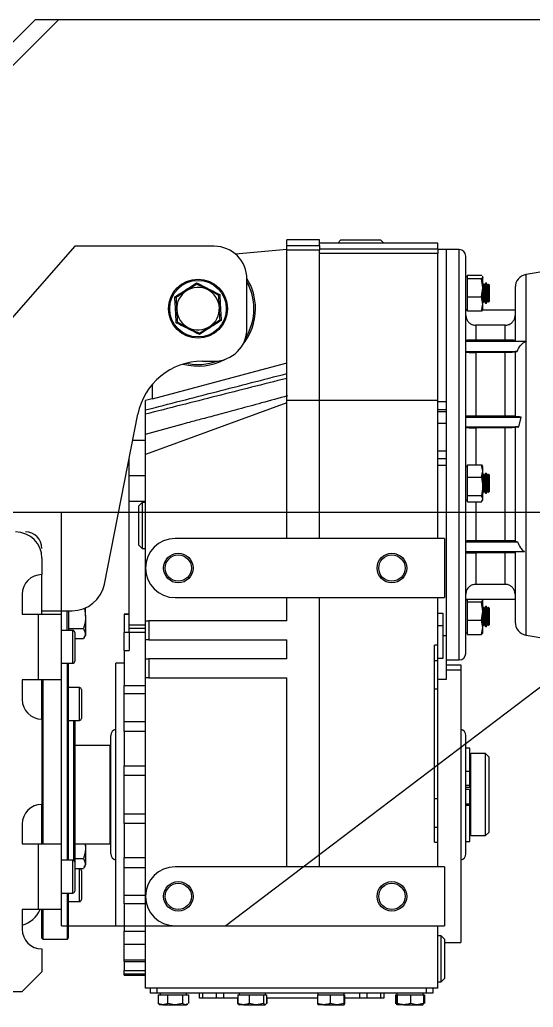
# Model space of a CAD drawing. Header units: centimetres. Extents: x 470464 to 524273, y 49611 to 59074.
# Drawn here: x 508237.74 to 508253.36, y 50582.83 to 50612.91 of the extents above; entities that cross this region are included whole.
import ezdxf

# ---------------------------------------------------------------- set-up
doc = ezdxf.new("R2010")
doc.units = ezdxf.units.CM
doc.header["$MEASUREMENT"] = 0
doc.layers.add('S-COLS-CONC', color=4, linetype='Continuous', lineweight=40)
doc.layers.add('vinç', color=7, linetype='Continuous')

# ---------------------------------------------------------------- blocks, each defined once
blk = doc.blocks.new('fxhdsrhretgreafg')
at = {"layer": 'vinç', "color": 2}
for p, q in [((428255.018, 69024.363), (428255.018, 69036.963)), ((428255.018, 69036.963), (428270.018, 69036.963)), ((428270.018, 69036.963), (428270.018, 69031.963)), ((428270.018, 69031.963), (428260.018, 69024.363)), ((428255.018, 69024.363), (428260.018, 69024.363))]:
    blk.add_line(p, q, dxfattribs=at)
blk = doc.blocks.new('djdtyryhryryhftr')
at = {"layer": 'vinç', "color": 2}
for p, q in [((428246.918, 69110.67), (428254.211, 69117.963)), ((428247.418, 69110.463), (428254.918, 69117.963)), ((428254.918, 69117.963), (428254.211, 69117.963)), ((428322.418, 69117.963), (428254.918, 69117.963)), ((428247.418, 69102.963), (428329.918, 69102.963))]:
    blk.add_line(p, q, dxfattribs=at)
blk = doc.blocks.new('tyrhjutry5wjtuydhtsr')
at = {"color": 2, "linetype": 'Continuous', "lineweight": 25}
for p, q in [((71801.818, 30599.476), (71801.818, 30599.652)), ((71802.818, 30599.652), (71801.818, 30599.652)), ((71802.818, 30599.476), (71802.818, 30599.652)), ((71806.418, 30599.552), (71802.818, 30599.552)), ((71803.468, 30599.652), (71803.368, 30599.552)), ((71803.468, 30599.652), (71804.668, 30599.652)), ((71804.768, 30599.552), (71804.668, 30599.652)), ((71806.418, 30599.378), (71806.418, 30599.552)), ((71795.368, 30599.452), (71790.368, 30593.752)), ((71799.608, 30599.452), (71795.368, 30599.452)), ((71801.818, 30599.352), (71800.254, 30599.215)), ((71801.818, 30599.476), (71802.818, 30599.476)), ((71801.818, 30599.334), (71801.818, 30599.476)), ((71802.818, 30599.334), (71801.818, 30599.334)), ((71801.818, 30594.752), (71801.818, 30599.334)), ((71802.818, 30599.476), (71802.818, 30599.334)), ((71802.818, 30599.378), (71806.418, 30599.378)), ((71802.818, 30594.752), (71802.818, 30599.334)), ((71806.418, 30599.231), (71802.818, 30599.231)), ((71806.418, 30599.378), (71806.418, 30599.231)), ((71806.668, 30599.352), (71806.418, 30599.352)), ((71806.418, 30594.752), (71806.418, 30599.231)), ((71806.668, 30599.352), (71806.668, 30593.102)), ((71806.668, 30599.352), (71806.668, 30594.723)), ((71807.068, 30599.352), (71806.668, 30599.352)), ((71807.068, 30593.102), (71807.068, 30599.352)), ((71809.827, 30598.72), (71809.099, 30598.591)), ((71800.608, 30596.952), (71800.608, 30598.452)), ((71807.318, 30598.526), (71807.268, 30598.526)), ((71807.318, 30598.516), (71807.318, 30598.574)), ((71807.318, 30598.574), (71807.744, 30598.574)), ((71807.318, 30598.458), (71807.318, 30598.516)), ((71807.744, 30598.458), (71807.318, 30598.458)), ((71807.318, 30598.184), (71807.318, 30598.458)), ((71807.744, 30598.574), (71807.751, 30598.564)), ((71807.788, 30598.516), (71807.744, 30598.458)), ((71807.788, 30598.184), (71807.744, 30598.458)), ((71807.773, 30598.536), (71807.788, 30598.516)), ((71807.788, 30598.526), (71807.78, 30598.541)), ((71807.788, 30598.516), (71807.788, 30598.526)), ((71807.788, 30598.184), (71807.788, 30598.516)), ((71807.827, 30598.271), (71807.788, 30598.326)), ((71807.867, 30598.327), (71807.827, 30598.271)), ((71807.867, 30598.026), (71807.867, 30598.327)), ((71807.892, 30598.327), (71807.867, 30598.327)), ((71807.892, 30598.026), (71807.892, 30598.327)), ((71807.932, 30598.271), (71807.892, 30598.327)), ((71809.099, 30596.552), (71809.099, 30598.591)), ((71799.077, 30598.301), (71798.763, 30598.096)), ((71799.746, 30597.963), (71799.412, 30598.132)), ((71807.318, 30597.91), (71807.318, 30598.184)), ((71807.744, 30597.91), (71807.788, 30598.184)), ((71807.788, 30597.694), (71807.788, 30598.184)), ((71807.827, 30597.781), (71807.827, 30598.271)), ((71807.867, 30597.725), (71807.867, 30598.026)), ((71807.892, 30597.725), (71807.892, 30598.026)), ((71807.955, 30598.304), (71807.932, 30598.271)), ((71807.932, 30597.781), (71807.932, 30598.271)), ((71807.955, 30598.026), (71807.955, 30598.304)), ((71807.988, 30598.271), (71807.955, 30598.304)), ((71807.955, 30597.748), (71807.955, 30598.026)), ((71807.988, 30598.026), (71807.988, 30598.271)), ((71807.988, 30597.781), (71807.988, 30598.026)), ((71807.318, 30597.91), (71807.744, 30597.91)), ((71807.318, 30597.694), (71807.318, 30597.91)), ((71807.788, 30597.694), (71807.744, 30597.91)), ((71807.788, 30597.726), (71807.827, 30597.781)), ((71807.827, 30597.781), (71807.867, 30597.725)), ((71807.867, 30597.725), (71807.892, 30597.725)), ((71807.892, 30597.725), (71807.932, 30597.781)), ((71807.932, 30597.781), (71807.955, 30597.748)), ((71807.955, 30597.748), (71807.988, 30597.781)), ((71807.268, 30597.526), (71807.318, 30597.526)), ((71807.318, 30597.502), (71807.268, 30597.502)), ((71807.318, 30597.478), (71807.318, 30597.694)), ((71807.744, 30597.478), (71807.318, 30597.478)), ((71807.744, 30597.478), (71807.788, 30597.694)), ((71807.773, 30597.516), (71807.744, 30597.478)), ((71808.768, 30597.502), (71807.762, 30597.502)), ((71807.78, 30597.512), (71807.788, 30597.526)), ((71807.788, 30597.526), (71807.788, 30597.694)), ((71798.49, 30597.141), (71798.825, 30596.972)), ((71799.16, 30596.803), (71799.474, 30597.008)), ((71807.568, 30597.049), (71807.568, 30596.594)), ((71808.468, 30597.049), (71807.568, 30597.049)), ((71808.468, 30596.594), (71808.468, 30597.049)), ((71809.119, 30596.552), (71807.268, 30596.552)), ((71808.468, 30596.594), (71807.568, 30596.594)), ((71809.119, 30596.552), (71809.099, 30596.546)), ((71809.099, 30596.552), (71809.119, 30596.552)), ((71809.099, 30587.613), (71809.099, 30596.546)), ((71807.268, 30596.252), (71808.831, 30596.252)), ((71808.468, 30596.22), (71807.568, 30596.22)), ((71807.568, 30596.22), (71807.568, 30594.279)), ((71808.468, 30594.279), (71808.468, 30596.22)), ((71799.252, 30595.952), (71799.608, 30595.952)), ((71797.718, 30595.235), (71797.718, 30594.798)), ((71797.718, 30594.806), (71797.518, 30594.752)), ((71797.518, 30594.467), (71797.518, 30594.752)), ((71802.818, 30594.752), (71801.818, 30594.752)), ((71801.818, 30590.552), (71801.818, 30594.752)), ((71802.818, 30590.552), (71802.818, 30594.752)), ((71806.418, 30594.752), (71802.818, 30594.752)), ((71806.418, 30590.552), (71806.418, 30594.752)), ((71806.418, 30594.723), (71806.668, 30594.723)), ((71801.818, 30594.68), (71797.518, 30593.112)), ((71797.518, 30594.337), (71797.518, 30594.467)), ((71806.668, 30594.472), (71806.418, 30594.472)), ((71806.418, 30594.421), (71806.668, 30594.421)), ((71796.267, 30589.158), (71797.29, 30594.339)), ((71797.518, 30593.732), (71797.518, 30594.337)), ((71807.268, 30594.252), (71808.949, 30594.252)), ((71808.468, 30594.279), (71807.568, 30594.279)), ((71808.882, 30593.952), (71808.949, 30594.252)), ((71797.518, 30593.732), (71798.59, 30594.021)), ((71798.59, 30594.019), (71798.551, 30594.009)), ((71806.418, 30594.067), (71806.668, 30594.067)), ((71807.268, 30593.952), (71808.882, 30593.952)), ((71808.468, 30593.927), (71807.568, 30593.927)), ((71807.568, 30593.927), (71807.568, 30592.799)), ((71808.468, 30590.481), (71808.468, 30593.927)), ((71797.518, 30593.537), (71797.132, 30593.537)), ((71806.418, 30593.221), (71806.668, 30593.221)), ((71797.018, 30592.469), (71797.018, 30592.963)), ((71797.518, 30589.652), (71797.518, 30593.112)), ((71806.668, 30592.982), (71806.418, 30592.982)), ((71806.668, 30593.102), (71806.668, 30587.589)), ((71807.068, 30586.852), (71807.068, 30593.102)), ((71806.668, 30592.771), (71806.418, 30592.771)), ((71806.668, 30592.771), (71806.668, 30587.589)), ((71807.318, 30592.734), (71807.268, 30592.734)), ((71807.318, 30592.799), (71807.744, 30592.799)), ((71807.318, 30592.608), (71807.318, 30592.799)), ((71807.318, 30592.416), (71807.318, 30592.608)), ((71807.788, 30592.608), (71807.744, 30592.799)), ((71807.744, 30592.799), (71807.762, 30592.761)), ((71807.744, 30592.416), (71807.788, 30592.608)), ((71807.788, 30592.734), (71807.77, 30592.765)), ((71807.788, 30592.608), (71807.788, 30592.734)), ((71807.788, 30592.134), (71807.788, 30592.608)), ((71797.018, 30592.469), (71797.518, 30592.469)), ((71797.018, 30591.679), (71797.018, 30592.469)), ((71807.318, 30592.134), (71807.318, 30592.416)), ((71807.318, 30592.416), (71807.744, 30592.416)), ((71807.744, 30592.416), (71807.788, 30592.134)), ((71807.827, 30592.478), (71807.788, 30592.534)), ((71807.867, 30592.535), (71807.827, 30592.478)), ((71807.827, 30591.989), (71807.827, 30592.478)), ((71807.867, 30591.933), (71807.867, 30592.535)), ((71807.892, 30592.535), (71807.867, 30592.535)), ((71807.892, 30592.234), (71807.892, 30592.535)), ((71807.932, 30592.478), (71807.892, 30592.535)), ((71807.955, 30592.512), (71807.932, 30592.478)), ((71807.932, 30591.989), (71807.932, 30592.478)), ((71807.955, 30591.956), (71807.955, 30592.512)), ((71807.988, 30592.478), (71807.955, 30592.512)), ((71807.988, 30592.234), (71807.988, 30592.478)), ((71807.318, 30591.851), (71807.318, 30592.134)), ((71807.788, 30592.134), (71807.744, 30591.851)), ((71807.788, 30591.759), (71807.788, 30592.134)), ((71807.892, 30591.933), (71807.892, 30592.234)), ((71807.988, 30591.989), (71807.988, 30592.234)), ((71807.268, 30591.734), (71807.318, 30591.734)), ((71807.744, 30591.851), (71807.318, 30591.851)), ((71807.318, 30591.759), (71807.318, 30591.851)), ((71807.318, 30591.668), (71807.318, 30591.759)), ((71807.788, 30591.759), (71807.744, 30591.851)), ((71807.744, 30591.668), (71807.788, 30591.759)), ((71807.77, 30591.702), (71807.788, 30591.734)), ((71807.788, 30591.933), (71807.827, 30591.989)), ((71807.788, 30591.734), (71807.788, 30591.759)), ((71807.827, 30591.989), (71807.867, 30591.933)), ((71807.867, 30591.933), (71807.892, 30591.933)), ((71807.892, 30591.933), (71807.932, 30591.989)), ((71807.932, 30591.989), (71807.955, 30591.956)), ((71807.955, 30591.956), (71807.988, 30591.989)), ((71797.018, 30587.922), (71797.018, 30591.679)), ((71797.518, 30591.679), (71797.018, 30591.679)), ((71797.418, 30591.652), (71797.318, 30591.552)), ((71797.318, 30590.455), (71797.318, 30591.552)), ((71797.418, 30591.652), (71797.418, 30590.372)), ((71797.518, 30591.652), (71797.418, 30591.652)), ((71807.318, 30591.668), (71807.744, 30591.668)), ((71807.568, 30591.668), (71807.568, 30590.481)), ((71806.618, 30590.552), (71798.418, 30590.552)), ((71806.618, 30590.552), (71806.618, 30588.752)), ((71797.318, 30590.352), (71797.318, 30590.455)), ((71797.318, 30590.352), (71797.418, 30590.252)), ((71797.418, 30590.372), (71797.418, 30590.252)), ((71797.418, 30590.252), (71797.518, 30590.252)), ((71807.268, 30590.452), (71808.84, 30590.452)), ((71808.468, 30590.481), (71807.568, 30590.481)), ((71794.368, 30589.952), (71794.368, 30589.452)), ((71807.268, 30590.152), (71809.056, 30590.152)), ((71808.468, 30590.117), (71807.568, 30590.117)), ((71807.568, 30590.117), (71807.568, 30589.155)), ((71808.468, 30589.155), (71808.468, 30590.117)), ((71797.518, 30588.042), (71797.518, 30589.652)), ((71794.368, 30588.252), (71794.368, 30589.452)), ((71808.468, 30589.155), (71807.568, 30589.155)), ((71793.768, 30588.852), (71793.768, 30588.252)), ((71798.418, 30588.752), (71806.618, 30588.752)), ((71801.818, 30588.042), (71801.818, 30588.752)), ((71802.818, 30580.552), (71802.818, 30588.752)), ((71806.418, 30587.303), (71806.418, 30588.752)), ((71807.268, 30588.702), (71808.768, 30588.702)), ((71807.318, 30588.668), (71807.318, 30588.702)), ((71807.788, 30588.668), (71807.773, 30588.688)), ((71807.788, 30588.678), (71807.78, 30588.693)), ((71795.665, 30588.429), (71795.696, 30588.184)), ((71795.696, 30588.184), (71795.696, 30588.44)), ((71807.318, 30588.678), (71807.268, 30588.678)), ((71807.318, 30588.61), (71807.318, 30588.668)), ((71807.744, 30588.61), (71807.318, 30588.61)), ((71807.318, 30588.336), (71807.318, 30588.61)), ((71807.744, 30588.61), (71807.788, 30588.668)), ((71807.788, 30588.336), (71807.744, 30588.61)), ((71807.788, 30588.668), (71807.788, 30588.678)), ((71807.788, 30588.336), (71807.788, 30588.668)), ((71807.827, 30588.423), (71807.788, 30588.478)), ((71807.867, 30588.479), (71807.827, 30588.423)), ((71807.827, 30588.178), (71807.827, 30588.423)), ((71807.867, 30587.877), (71807.867, 30588.479)), ((71807.892, 30588.479), (71807.867, 30588.479)), ((71807.892, 30588.178), (71807.892, 30588.479)), ((71807.932, 30588.423), (71807.892, 30588.479)), ((71807.955, 30588.456), (71807.932, 30588.423)), ((71807.932, 30588.178), (71807.932, 30588.423)), ((71807.955, 30587.9), (71807.955, 30588.456)), ((71807.988, 30588.423), (71807.955, 30588.456)), ((71807.988, 30588.178), (71807.988, 30588.423)), ((71793.768, 30588.252), (71794.268, 30588.252)), ((71794.268, 30586.252), (71794.268, 30588.252)), ((71794.268, 30588.252), (71794.968, 30588.252)), ((71794.368, 30588.352), (71795.286, 30588.352)), ((71794.968, 30588.252), (71794.968, 30588.352)), ((71794.968, 30586.252), (71794.968, 30588.252)), ((71795.128, 30588.352), (71795.128, 30587.804)), ((71795.188, 30588.184), (71795.188, 30588.352)), ((71795.188, 30587.81), (71795.188, 30588.184)), ((71795.696, 30588.184), (71795.696, 30587.658)), ((71796.868, 30588.252), (71797.018, 30588.252)), ((71796.868, 30588.252), (71796.868, 30587.691)), ((71797.018, 30588.252), (71796.868, 30588.252)), ((71806.418, 30588.28), (71806.568, 30588.28)), ((71806.568, 30588.28), (71806.568, 30587.894)), ((71807.318, 30588.062), (71807.318, 30588.336)), ((71807.744, 30588.062), (71807.788, 30588.336)), ((71807.788, 30587.846), (71807.788, 30588.336)), ((71807.827, 30587.933), (71807.827, 30588.178)), ((71807.892, 30587.877), (71807.892, 30588.178)), ((71807.932, 30587.933), (71807.932, 30588.178)), ((71807.988, 30587.933), (71807.988, 30588.178)), ((71795.128, 30587.804), (71795.128, 30587.752)), ((71795.188, 30587.81), (71795.638, 30587.81)), ((71795.188, 30587.752), (71795.188, 30587.81)), ((71795.638, 30587.81), (71795.696, 30587.658)), ((71797.018, 30587.922), (71797.518, 30587.922)), ((71797.018, 30587.818), (71797.018, 30587.922)), ((71797.018, 30587.818), (71797.518, 30587.818)), ((71797.018, 30587.685), (71797.018, 30587.818)), ((71797.518, 30588.042), (71797.618, 30588.042)), ((71797.518, 30587.464), (71797.518, 30588.042)), ((71797.618, 30588.042), (71797.618, 30587.464)), ((71801.818, 30588.042), (71797.618, 30588.042)), ((71806.568, 30587.894), (71806.418, 30587.894)), ((71806.568, 30587.894), (71806.568, 30586.897)), ((71807.318, 30588.062), (71807.744, 30588.062)), ((71807.318, 30587.846), (71807.318, 30588.062)), ((71807.318, 30587.63), (71807.318, 30587.846)), ((71807.788, 30587.846), (71807.744, 30588.062)), ((71807.744, 30587.63), (71807.788, 30587.846)), ((71807.788, 30587.878), (71807.827, 30587.933)), ((71807.788, 30587.678), (71807.788, 30587.846)), ((71807.827, 30587.933), (71807.867, 30587.877)), ((71807.867, 30587.877), (71807.892, 30587.877)), ((71807.892, 30587.877), (71807.932, 30587.933)), ((71807.932, 30587.933), (71807.955, 30587.9)), ((71807.955, 30587.9), (71807.988, 30587.933)), ((71795.308, 30587.752), (71794.968, 30587.752)), ((71795.308, 30586.752), (71795.308, 30587.752)), ((71795.368, 30587.692), (71795.368, 30586.812)), ((71795.368, 30587.506), (71795.638, 30587.506)), ((71795.658, 30587.537), (71795.696, 30587.602)), ((71795.696, 30587.602), (71795.696, 30587.658)), ((71797.018, 30587.691), (71796.868, 30587.691)), ((71796.868, 30587.14), (71796.868, 30587.691)), ((71797.018, 30587.685), (71797.018, 30587.14)), ((71797.518, 30587.685), (71797.018, 30587.685)), ((71806.668, 30587.589), (71806.568, 30587.589)), ((71806.668, 30587.589), (71806.668, 30586.259)), ((71807.268, 30587.678), (71807.318, 30587.678)), ((71807.318, 30587.63), (71807.744, 30587.63)), ((71807.744, 30587.63), (71807.773, 30587.668)), ((71807.78, 30587.663), (71807.788, 30587.678)), ((71809.099, 30587.613), (71809.827, 30587.484)), ((71797.618, 30587.464), (71797.518, 30587.464)), ((71797.518, 30586.887), (71797.518, 30587.464)), ((71797.618, 30587.464), (71801.818, 30587.464)), ((71801.818, 30586.887), (71801.818, 30587.464)), ((71806.318, 30581.301), (71806.318, 30587.303)), ((71806.418, 30587.303), (71806.318, 30587.303)), ((71806.418, 30586.841), (71806.418, 30587.303)), ((71796.868, 30587.14), (71797.018, 30587.14)), ((71796.868, 30587.14), (71796.868, 30586.077)), ((71797.518, 30586.887), (71797.618, 30586.887)), ((71797.518, 30586.31), (71797.518, 30586.887)), ((71797.618, 30586.887), (71797.618, 30586.31)), ((71801.818, 30586.887), (71797.618, 30586.887)), ((71806.568, 30586.897), (71806.418, 30586.897)), ((71794.968, 30586.752), (71795.308, 30586.752)), ((71795.143, 30580.752), (71795.143, 30586.752)), ((71795.168, 30586.752), (71795.168, 30585.96)), ((71796.618, 30582.752), (71796.618, 30586.752)), ((71796.868, 30586.752), (71796.618, 30586.752)), ((71806.318, 30586.841), (71806.418, 30586.841)), ((71806.418, 30585.975), (71806.418, 30586.841)), ((71806.668, 30586.852), (71807.068, 30586.852)), ((71806.668, 30586.702), (71807.118, 30586.702)), ((71807.118, 30586.702), (71807.118, 30586.545)), ((71797.618, 30586.31), (71797.518, 30586.31)), ((71797.518, 30579.652), (71797.518, 30586.31)), ((71797.618, 30586.31), (71801.818, 30586.31)), ((71801.818, 30580.552), (71801.818, 30586.31)), ((71807.118, 30586.545), (71806.668, 30586.545)), ((71807.118, 30586.545), (71807.118, 30578.252)), ((71794.268, 30586.252), (71793.768, 30586.252)), ((71793.768, 30586.252), (71793.768, 30585.652)), ((71794.968, 30586.252), (71794.268, 30586.252)), ((71794.368, 30585.052), (71794.368, 30586.252)), ((71794.393, 30586.252), (71794.393, 30582.752)), ((71795.508, 30586.01), (71795.168, 30586.01)), ((71795.508, 30585.01), (71795.508, 30586.01)), ((71796.868, 30586.077), (71797.518, 30586.077)), ((71796.868, 30585.819), (71796.868, 30586.077)), ((71806.668, 30586.259), (71806.418, 30586.259)), ((71795.168, 30585.96), (71795.168, 30585.726)), ((71795.168, 30585.726), (71795.168, 30580.752)), ((71795.568, 30585.95), (71795.568, 30585.07)), ((71797.518, 30585.819), (71796.868, 30585.819)), ((71796.868, 30584.979), (71796.868, 30585.819)), ((71806.318, 30585.975), (71806.418, 30585.975)), ((71806.418, 30582.629), (71806.418, 30585.975)), ((71794.368, 30585.052), (71794.368, 30582.452)), ((71795.168, 30585.01), (71795.508, 30585.01)), ((71795.343, 30580.741), (71795.343, 30585.01)), ((71795.368, 30585.01), (71795.368, 30580.692)), ((71796.868, 30584.979), (71797.518, 30584.979)), ((71796.868, 30584.672), (71796.868, 30584.979)), ((71796.468, 30580.952), (71796.468, 30584.552)), ((71797.518, 30584.672), (71796.868, 30584.672)), ((71796.868, 30584.672), (71796.868, 30583.628)), ((71807.268, 30580.952), (71807.268, 30584.552)), ((71796.443, 30584.252), (71795.368, 30584.252)), ((71796.443, 30581.252), (71796.443, 30584.252)), ((71796.468, 30584.227), (71796.443, 30584.252)), ((71807.388, 30584.162), (71807.268, 30584.162)), ((71807.388, 30583.461), (71807.388, 30584.162)), ((71807.418, 30583.947), (71807.388, 30583.947)), ((71807.418, 30581.502), (71807.418, 30584.002)), ((71807.868, 30584.002), (71807.418, 30584.002)), ((71807.868, 30581.502), (71807.868, 30584.002)), ((71807.968, 30583.902), (71807.868, 30584.002)), ((71807.968, 30583.902), (71807.968, 30581.602)), ((71796.868, 30583.628), (71797.518, 30583.628)), ((71796.868, 30583.338), (71796.868, 30583.628)), ((71797.518, 30583.338), (71796.868, 30583.338)), ((71796.868, 30582.166), (71796.868, 30583.338)), ((71807.268, 30583.461), (71807.388, 30583.461)), ((71807.388, 30583.036), (71807.388, 30583.461)), ((71807.268, 30583.036), (71807.388, 30583.036)), ((71807.268, 30582.975), (71807.388, 30582.975)), ((71807.388, 30582.975), (71807.388, 30583.036)), ((71794.393, 30582.752), (71794.393, 30581.252)), ((71796.618, 30578.752), (71796.618, 30582.752)), ((71807.268, 30582.917), (71807.388, 30582.917)), ((71807.388, 30582.471), (71807.388, 30582.917)), ((71794.368, 30581.252), (71794.368, 30582.452)), ((71806.318, 30582.629), (71806.418, 30582.629)), ((71806.418, 30581.763), (71806.418, 30582.629)), ((71807.268, 30582.471), (71807.388, 30582.471)), ((71807.268, 30582.429), (71807.388, 30582.429)), ((71807.388, 30582.429), (71807.388, 30582.471)), ((71807.388, 30581.322), (71807.388, 30582.429)), ((71796.868, 30582.166), (71797.518, 30582.166)), ((71796.868, 30581.876), (71796.868, 30582.166)), ((71793.768, 30581.852), (71793.768, 30581.252)), ((71797.518, 30581.876), (71796.868, 30581.876)), ((71796.868, 30581.876), (71796.868, 30580.832)), ((71806.318, 30581.763), (71806.418, 30581.763)), ((71806.418, 30581.301), (71806.418, 30581.763)), ((71807.388, 30581.557), (71807.418, 30581.557)), ((71807.418, 30581.502), (71807.868, 30581.502)), ((71807.868, 30581.502), (71807.968, 30581.602)), ((71793.768, 30581.252), (71794.268, 30581.252)), ((71794.268, 30579.252), (71794.268, 30581.252)), ((71794.268, 30581.252), (71794.968, 30581.252)), ((71794.968, 30579.252), (71794.968, 30581.252)), ((71795.368, 30581.252), (71796.443, 30581.252)), ((71795.687, 30581.252), (71795.696, 30581.184)), ((71795.696, 30581.184), (71795.696, 30581.252)), ((71795.696, 30581.184), (71795.696, 30580.658)), ((71796.443, 30581.252), (71796.468, 30581.277)), ((71806.318, 30581.301), (71806.418, 30581.301)), ((71806.418, 30580.552), (71806.418, 30581.301)), ((71807.268, 30581.322), (71807.388, 30581.322)), ((71795.308, 30580.752), (71794.968, 30580.752)), ((71795.308, 30579.752), (71795.308, 30580.752)), ((71795.368, 30580.81), (71795.638, 30580.81)), ((71795.368, 30580.692), (71795.368, 30579.812)), ((71795.638, 30580.81), (71795.696, 30580.658)), ((71795.658, 30580.537), (71795.696, 30580.602)), ((71795.696, 30580.602), (71795.696, 30580.658)), ((71796.868, 30580.832), (71797.518, 30580.832)), ((71796.868, 30580.525), (71796.868, 30580.832)), ((71795.368, 30580.506), (71795.638, 30580.506)), ((71795.508, 30580.494), (71795.368, 30580.494)), ((71795.508, 30579.494), (71795.508, 30580.494)), ((71795.568, 30580.434), (71795.568, 30579.554)), ((71797.518, 30580.525), (71796.868, 30580.525)), ((71796.868, 30579.685), (71796.868, 30580.525)), ((71806.618, 30580.552), (71798.418, 30580.552)), ((71806.618, 30580.552), (71806.618, 30578.752)), ((71794.968, 30579.752), (71795.308, 30579.752)), ((71795.143, 30578.352), (71795.143, 30579.752)), ((71795.168, 30579.752), (71795.168, 30579.544)), ((71796.868, 30579.685), (71797.518, 30579.685)), ((71796.868, 30579.427), (71796.868, 30579.685)), ((71795.168, 30579.544), (71795.168, 30578.377)), ((71795.168, 30579.494), (71795.508, 30579.494)), ((71797.518, 30579.427), (71796.868, 30579.427)), ((71796.868, 30579.427), (71796.868, 30578.592)), ((71797.518, 30576.852), (71797.518, 30579.652)), ((71794.268, 30579.252), (71793.768, 30579.252)), ((71793.768, 30579.252), (71793.768, 30578.652)), ((71794.968, 30579.252), (71794.268, 30579.252)), ((71794.368, 30578.377), (71794.368, 30579.252)), ((71794.393, 30579.252), (71794.393, 30578.352)), ((71796.618, 30578.752), (71796.868, 30578.752)), ((71796.868, 30578.592), (71797.518, 30578.592)), ((71796.868, 30578.186), (71796.868, 30578.592)), ((71798.418, 30578.752), (71806.618, 30578.752)), ((71806.418, 30576.852), (71806.418, 30578.752)), ((71794.368, 30578.377), (71794.393, 30578.352)), ((71794.393, 30578.352), (71795.143, 30578.352)), ((71795.143, 30578.352), (71795.168, 30578.377)), ((71797.518, 30578.186), (71796.868, 30578.186)), ((71796.868, 30577.723), (71796.868, 30578.186)), ((71806.518, 30578.452), (71806.418, 30578.452)), ((71806.518, 30578.319), (71806.518, 30578.452)), ((71806.618, 30578.352), (71806.518, 30578.452)), ((71806.518, 30577.052), (71806.518, 30578.319)), ((71806.618, 30578.352), (71806.618, 30578.238)), ((71806.618, 30578.252), (71807.118, 30578.252)), ((71806.618, 30578.238), (71806.618, 30577.152)), ((71794.368, 30578.052), (71794.368, 30577.352)), ((71796.868, 30577.723), (71797.518, 30577.723)), ((71796.868, 30577.672), (71796.868, 30577.723)), ((71796.868, 30577.672), (71796.868, 30577.395)), ((71796.868, 30577.672), (71797.518, 30577.672)), ((71794.368, 30577.352), (71793.768, 30576.752)), ((71796.868, 30577.395), (71797.518, 30577.395)), ((71796.868, 30577.283), (71796.868, 30577.395)), ((71797.518, 30577.283), (71796.868, 30577.283)), ((71796.868, 30577.252), (71796.868, 30577.283)), ((71796.868, 30577.252), (71797.518, 30577.252)), ((71806.418, 30577.052), (71806.518, 30577.052)), ((71806.518, 30577.052), (71806.618, 30577.152)), ((71792.868, 30576.752), (71793.768, 30576.752)), ((71806.418, 30576.852), (71797.518, 30576.852)), ((71797.668, 30576.702), (71797.668, 30576.852)), ((71797.868, 30576.702), (71797.668, 30576.702)), ((71797.868, 30576.852), (71797.868, 30576.702)), ((71806.068, 30576.702), (71797.868, 30576.702)), ((71797.968, 30576.702), (71797.968, 30576.652)), ((71798.768, 30576.652), (71798.768, 30576.702)), ((71799.168, 30576.552), (71799.168, 30576.702)), ((71799.256, 30576.702), (71799.256, 30576.552)), ((71799.68, 30576.552), (71799.68, 30576.702)), ((71799.893, 30576.702), (71799.893, 30576.552)), ((71800.368, 30576.702), (71800.368, 30576.652)), ((71801.168, 30576.652), (71801.168, 30576.702)), ((71802.768, 30576.702), (71802.768, 30576.652)), ((71803.568, 30576.652), (71803.568, 30576.702)), ((71804.044, 30576.552), (71804.044, 30576.702)), ((71804.256, 30576.702), (71804.256, 30576.552)), ((71804.68, 30576.552), (71804.68, 30576.702)), ((71804.768, 30576.702), (71804.768, 30576.552)), ((71805.168, 30576.702), (71805.168, 30576.652)), ((71805.968, 30576.652), (71805.968, 30576.702)), ((71806.068, 30576.702), (71806.068, 30576.852)), ((71806.268, 30576.702), (71806.068, 30576.702)), ((71806.268, 30576.852), (71806.268, 30576.702)), ((71797.908, 30576.652), (71797.908, 30576.388)), ((71797.908, 30576.652), (71797.91, 30576.652)), ((71797.908, 30576.652), (71797.908, 30576.388)), ((71797.908, 30576.652), (71797.908, 30576.652)), ((71797.91, 30576.652), (71797.91, 30576.388)), ((71797.91, 30576.652), (71798.051, 30576.652)), ((71797.91, 30576.388), (71797.936, 30576.378)), ((71797.933, 30576.373), (71797.968, 30576.352)), ((71798.051, 30576.652), (71798.192, 30576.652)), ((71798.192, 30576.652), (71798.192, 30576.388)), ((71798.192, 30576.652), (71798.421, 30576.652)), ((71798.421, 30576.652), (71798.65, 30576.652)), ((71798.65, 30576.388), (71798.421, 30576.352)), ((71798.65, 30576.652), (71798.65, 30576.388)), ((71798.65, 30576.652), (71798.738, 30576.652)), ((71798.738, 30576.652), (71798.826, 30576.652)), ((71798.801, 30576.378), (71798.738, 30576.352)), ((71798.768, 30576.352), (71798.804, 30576.373)), ((71798.826, 30576.652), (71798.826, 30576.388)), ((71798.826, 30576.652), (71798.828, 30576.652)), ((71798.828, 30576.652), (71798.828, 30576.388)), ((71798.828, 30576.652), (71798.829, 30576.652)), ((71798.829, 30576.652), (71798.829, 30576.388)), ((71799.256, 30576.552), (71799.168, 30576.552)), ((71799.68, 30576.552), (71799.256, 30576.552)), ((71799.893, 30576.552), (71799.68, 30576.552)), ((71800.331, 30576.552), (71799.893, 30576.552)), ((71800.322, 30576.552), (71800.322, 30576.388)), ((71800.331, 30576.652), (71800.331, 30576.388)), ((71800.331, 30576.652), (71800.504, 30576.652)), ((71800.331, 30576.388), (71800.376, 30576.352)), ((71800.351, 30576.362), (71800.368, 30576.352)), ((71800.504, 30576.652), (71800.678, 30576.652)), ((71800.678, 30576.652), (71800.678, 30576.388)), ((71800.678, 30576.652), (71800.896, 30576.652)), ((71800.896, 30576.652), (71801.115, 30576.652)), ((71801.115, 30576.388), (71800.896, 30576.352)), ((71801.115, 30576.652), (71801.115, 30576.388)), ((71801.115, 30576.652), (71801.161, 30576.652)), ((71801.161, 30576.652), (71801.206, 30576.652)), ((71801.206, 30576.388), (71801.161, 30576.352)), ((71801.206, 30576.652), (71801.206, 30576.388)), ((71802.757, 30576.552), (71801.206, 30576.552)), ((71801.215, 30576.552), (71801.215, 30576.388)), ((71802.757, 30576.652), (71802.757, 30576.388)), ((71802.757, 30576.652), (71802.951, 30576.652)), ((71802.757, 30576.388), (71802.769, 30576.352)), ((71802.951, 30576.652), (71803.144, 30576.652)), ((71803.144, 30576.652), (71803.144, 30576.388)), ((71803.144, 30576.652), (71803.35, 30576.652)), ((71803.35, 30576.652), (71803.556, 30576.652)), ((71803.556, 30576.388), (71803.35, 30576.352)), ((71803.556, 30576.652), (71803.556, 30576.388)), ((71803.556, 30576.652), (71803.568, 30576.652)), ((71803.568, 30576.652), (71803.58, 30576.652)), ((71803.58, 30576.388), (71803.568, 30576.352)), ((71803.58, 30576.652), (71803.58, 30576.388)), ((71804.044, 30576.552), (71803.58, 30576.552)), ((71804.256, 30576.552), (71804.044, 30576.552)), ((71804.68, 30576.552), (71804.256, 30576.552)), ((71804.768, 30576.552), (71804.68, 30576.552)), ((71805.131, 30576.652), (71805.131, 30576.388)), ((71805.131, 30576.652), (71805.153, 30576.652)), ((71805.153, 30576.382), (71805.131, 30576.388)), ((71805.153, 30576.652), (71805.153, 30576.388)), ((71805.153, 30576.652), (71805.16, 30576.652)), ((71805.16, 30576.652), (71805.16, 30576.388)), ((71805.16, 30576.652), (71805.169, 30576.652)), ((71805.169, 30576.652), (71805.177, 30576.652)), ((71805.177, 30576.388), (71805.169, 30576.352)), ((71805.177, 30576.652), (71805.177, 30576.388)), ((71805.177, 30576.652), (71805.382, 30576.652)), ((71805.382, 30576.652), (71805.586, 30576.652)), ((71805.586, 30576.652), (71805.586, 30576.388)), ((71805.586, 30576.652), (71805.781, 30576.652)), ((71805.781, 30576.652), (71805.977, 30576.652)), ((71805.977, 30576.388), (71805.781, 30576.352)), ((71805.977, 30576.652), (71805.977, 30576.388)), ((71805.977, 30576.652), (71805.983, 30576.652)), ((71805.983, 30576.652), (71805.983, 30576.388)), ((71805.983, 30576.652), (71806.006, 30576.652)), ((71806.006, 30576.652), (71806.006, 30576.388)), ((71798.051, 30576.352), (71797.968, 30576.352)), ((71798.051, 30576.352), (71798.421, 30576.352)), ((71798.421, 30576.352), (71798.738, 30576.352)), ((71798.738, 30576.352), (71798.768, 30576.352)), ((71800.504, 30576.352), (71800.369, 30576.352)), ((71800.504, 30576.352), (71800.896, 30576.352)), ((71800.896, 30576.352), (71801.161, 30576.352)), ((71802.951, 30576.352), (71802.769, 30576.352)), ((71802.769, 30576.352), (71802.769, 30576.352)), ((71802.951, 30576.352), (71803.35, 30576.352)), ((71803.35, 30576.352), (71803.568, 30576.352)), ((71805.382, 30576.352), (71805.169, 30576.352)), ((71805.382, 30576.352), (71805.781, 30576.352)), ((71805.781, 30576.352), (71805.968, 30576.352))]:
    blk.add_line(p, q, dxfattribs=at)
at = {"color": 2, "linetype": 'Continuous', "lineweight": 25, "flags": 128}
for points in [[(71798.46, 30597.599), (71798.458, 30597.552), (71798.461, 30597.489)], [(71801.818, 30595.897), (71801.173, 30595.724), (71797.718, 30594.798)]]:
    blk.add_lwpolyline(points, dxfattribs=at)
at = {"color": 2, "linetype": 'Continuous', "lineweight": 25}
for centre, radius in [((71799.118, 30597.552), 0.9), ((71799.118, 30597.552), 0.861), ((71798.518, 30589.652), 0.45), ((71798.518, 30589.652), 0.4), ((71805.018, 30589.652), 0.45), ((71805.018, 30589.652), 0.4), ((71798.518, 30579.652), 0.45), ((71798.518, 30579.652), 0.4), ((71805.018, 30579.652), 0.45), ((71805.018, 30579.652), 0.4)]:
    blk.add_circle(centre, radius, dxfattribs=at)
for centre, radius, start, end in [((71799.608, 30598.452), 1, 0, 90), ((71807.068, 30599.152), 0.2, 0, 90), ((71799.118, 30597.552), 1.75, 0, 31.6428), ((71799.118, 30597.552), 1.7, 0, 28.7805), ((71809.168, 30598.197), 0.4, 100, 180), ((71799.118, 30597.552), 0.65, 123.1872, 183.1872), ((71799.118, 30597.552), 0.65, 63.1872, 123.1872), ((71799.118, 30597.552), 0.65, 3.1872, 63.1872), ((71799.118, 30597.552), 0.65, 183.1872, 243.1872), ((71799.118, 30597.552), 0.65, 303.1872, 3.1872), ((71799.118, 30597.552), 1.75, 320.1148, 0), ((71799.118, 30597.552), 1.7, 328.2542, 0), ((71799.118, 30597.552), 0.65, 243.1872, 303.1872), ((71799.608, 30596.952), 1, 270, 0), ((71799.252, 30593.952), 2, 90, 168.8351), ((71799.118, 30597.552), 1.75, 254.8616, 298.3599), ((71799.118, 30597.552), 1.7, 257.8097, 290.2205), ((71793.568, 30589.952), 0.8, 0, 90), ((71793.868, 30590.252), 0.5, 0, 90), ((71798.418, 30589.652), 0.9, 90, 270), ((71794.368, 30588.852), 0.6, 90, 180), ((71795.286, 30589.352), 1, 270, 348.8351), ((71809.168, 30588.007), 0.4, 180, 260), ((71795.308, 30587.692), 0.06, 0, 90), ((71807.068, 30587.052), 0.2, 270, 0), ((71795.308, 30586.812), 0.06, 270, 0), ((71795.508, 30585.95), 0.06, 0, 90), ((71794.368, 30585.652), 0.6, 180, 270), ((71795.508, 30585.07), 0.06, 270, 0), ((71796.668, 30584.552), 0.2, 104.4775, 180), ((71807.068, 30584.552), 0.2, 0, 75.5225), ((71794.368, 30581.852), 0.6, 90, 180), ((71796.668, 30580.952), 0.2, 180, 255.5225), ((71807.068, 30580.952), 0.2, 284.4775, 0), ((71795.308, 30580.692), 0.06, 0, 90), ((71795.508, 30580.434), 0.06, 0, 90), ((71798.418, 30579.652), 0.9, 90, 270), ((71795.308, 30579.812), 0.06, 270, 0), ((71795.508, 30579.554), 0.06, 270, 0), ((71793.568, 30579.552), 0.8, 284.4775, 337.9757), ((71794.368, 30578.652), 0.6, 180, 270)]:
    blk.add_arc(centre, radius, start, end, dxfattribs=at)
for points, knots in [([(71807.268, 30593.102), (71807.268, 30593.287), (71807.268, 30593.656), (71807.268, 30594.215), (71807.268, 30594.776), (71807.268, 30595.34), (71807.268, 30595.89), (71807.268, 30596.422), (71807.268, 30596.923), (71807.268, 30597.388), (71807.268, 30597.807), (71807.268, 30598.173), (71807.268, 30598.483), (71807.268, 30598.761), (71807.268, 30598.98), (71807.268, 30599.126), (71807.268, 30599.143), (71807.268, 30599.152)], [0, 0, 0, 0, 0.058254, 0.116505, 0.178252, 0.240004, 0.304325, 0.368651, 0.434168, 0.500035, 0.565901, 0.631418, 0.695739, 0.760065, 0.842341, 0.922373, 1, 1, 1, 1]), ([(71798.412, 30597.909), (71798.44, 30597.927), (71798.579, 30598.016), (71798.803, 30598.161), (71798.994, 30598.288), (71799.074, 30598.342)], [0, 0, 0, 0, 0.125752, 0.631058, 1, 1, 1, 1]), ([(71799.077, 30598.301), (71799.077, 30598.302), (71799.076, 30598.303), (71799.076, 30598.312), (71799.075, 30598.325), (71799.075, 30598.336), (71799.074, 30598.342), (71799.074, 30598.342)], [0, 0, 0, 0, 0.23614, 0.471311, 0.732321, 0.993287, 1, 1, 1, 1]), ([(71799.074, 30598.342), (71799.103, 30598.327), (71799.25, 30598.251), (71799.488, 30598.13), (71799.694, 30598.028), (71799.78, 30597.985)], [0, 0, 0, 0, 0.125752, 0.631058, 1, 1, 1, 1]), ([(71798.763, 30598.096), (71798.755, 30598.091), (71798.649, 30598.022), (71798.545, 30597.954), (71798.448, 30597.891)], [0, 0, 0, 0, 0.0702148, 1, 1, 1, 1]), ([(71799.412, 30598.132), (71799.404, 30598.136), (71799.29, 30598.193), (71799.18, 30598.249), (71799.077, 30598.301)], [0, 0, 0, 0, 0.0702148, 1, 1, 1, 1]), ([(71808.768, 30598.191), (71808.768, 30598.191), (71808.768, 30598.192), (71808.768, 30598.128), (71808.768, 30598.004), (71808.768, 30597.819), (71808.768, 30597.577), (71808.768, 30597.284), (71808.768, 30596.948), (71808.768, 30596.689), (71808.768, 30596.561)], [0, 0, 0, 0, 0.081119, 0.211597, 0.343629, 0.476453, 0.609276, 0.741308, 0.871786, 1, 1, 1, 1]), ([(71798.412, 30597.909), (71798.412, 30597.909), (71798.418, 30597.906), (71798.427, 30597.901), (71798.439, 30597.895), (71798.447, 30597.891), (71798.448, 30597.891), (71798.448, 30597.891)], [0, 0, 0, 0, 0.006713, 0.267679, 0.528689, 0.76386, 1, 1, 1, 1]), ([(71798.456, 30597.119), (71798.455, 30597.152), (71798.447, 30597.316), (71798.433, 30597.583), (71798.418, 30597.812), (71798.412, 30597.909)], [0, 0, 0, 0, 0.125752, 0.631058, 1, 1, 1, 1]), ([(71798.448, 30597.891), (71798.454, 30597.797), (71798.461, 30597.673), (71798.468, 30597.547), (71798.469, 30597.516)], [0, 0, 0, 0, 0.758149, 1, 1, 1, 1]), ([(71799.746, 30597.963), (71799.747, 30597.963), (71799.748, 30597.964), (71799.755, 30597.969), (71799.766, 30597.976), (71799.775, 30597.982), (71799.78, 30597.985), (71799.78, 30597.985)], [0, 0, 0, 0, 0.23614, 0.471311, 0.732321, 0.993287, 1, 1, 1, 1]), ([(71799.767, 30597.588), (71799.766, 30597.619), (71799.759, 30597.746), (71799.752, 30597.869), (71799.746, 30597.963)], [0, 0, 0, 0, 0.2418514, 1, 1, 1, 1]), ([(71799.78, 30597.985), (71799.782, 30597.952), (71799.79, 30597.788), (71799.803, 30597.521), (71799.818, 30597.292), (71799.824, 30597.195)], [0, 0, 0, 0, 0.125752, 0.631058, 1, 1, 1, 1]), ([(71798.469, 30597.516), (71798.475, 30597.417), (71798.482, 30597.291), (71798.489, 30597.168), (71798.49, 30597.141)], [0, 0, 0, 0, 0.7762867, 1, 1, 1, 1]), ([(71799.788, 30597.213), (71799.787, 30597.241), (71799.78, 30597.363), (71799.773, 30597.49), (71799.767, 30597.588)], [0, 0, 0, 0, 0.223713, 1, 1, 1, 1]), ([(71798.456, 30597.119), (71798.456, 30597.119), (71798.461, 30597.122), (71798.47, 30597.128), (71798.481, 30597.135), (71798.489, 30597.14), (71798.49, 30597.141), (71798.49, 30597.141)], [0, 0, 0, 0, 0.006713, 0.267679, 0.528689, 0.76386, 1, 1, 1, 1]), ([(71799.162, 30596.762), (71799.133, 30596.777), (71798.987, 30596.853), (71798.749, 30596.974), (71798.543, 30597.076), (71798.456, 30597.119)], [0, 0, 0, 0, 0.125752, 0.631058, 1, 1, 1, 1]), ([(71799.824, 30597.195), (71799.797, 30597.177), (71799.658, 30597.089), (71799.434, 30596.943), (71799.243, 30596.816), (71799.162, 30596.762)], [0, 0, 0, 0, 0.125752, 0.631058, 1, 1, 1, 1]), ([(71799.474, 30597.008), (71799.482, 30597.013), (71799.588, 30597.082), (71799.692, 30597.15), (71799.788, 30597.213)], [0, 0, 0, 0, 0.0702148, 1, 1, 1, 1]), ([(71799.788, 30597.213), (71799.789, 30597.213), (71799.79, 30597.213), (71799.798, 30597.209), (71799.809, 30597.203), (71799.819, 30597.198), (71799.824, 30597.195), (71799.824, 30597.195)], [0, 0, 0, 0, 0.23614, 0.471311, 0.732321, 0.993287, 1, 1, 1, 1]), ([(71807.268, 30597.349), (71807.272, 30597.315), (71807.278, 30597.248), (71807.33, 30597.158), (71807.406, 30597.09), (71807.491, 30597.054), (71807.546, 30597.05), (71807.568, 30597.049)], [0, 0, 0, 0, 0.215096, 0.430195, 0.645173, 0.859842, 1, 1, 1, 1]), ([(71808.468, 30597.049), (71808.502, 30597.052), (71808.569, 30597.059), (71808.659, 30597.11), (71808.727, 30597.187), (71808.763, 30597.271), (71808.767, 30597.327), (71808.768, 30597.349)], [0, 0, 0, 0, 0.214272, 0.428538, 0.64297, 0.857733, 1, 1, 1, 1]), ([(71798.825, 30596.972), (71798.833, 30596.968), (71798.946, 30596.911), (71799.057, 30596.855), (71799.16, 30596.803)], [0, 0, 0, 0, 0.070215, 1, 1, 1, 1]), ([(71799.162, 30596.762), (71799.162, 30596.762), (71799.162, 30596.768), (71799.161, 30596.779), (71799.161, 30596.792), (71799.16, 30596.801), (71799.16, 30596.802), (71799.16, 30596.803)], [0, 0, 0, 0, 0.006713, 0.267679, 0.528689, 0.76386, 1, 1, 1, 1]), ([(71807.568, 30596.594), (71807.552, 30596.594), (71807.514, 30596.594), (71807.452, 30596.594), (71807.372, 30596.592), (71807.29, 30596.589), (71807.276, 30596.586), (71807.268, 30596.584)], [0, 0, 0, 0, 0.069889, 0.157688, 0.302144, 0.585353, 1, 1, 1, 1]), ([(71808.768, 30596.584), (71808.76, 30596.586), (71808.748, 30596.588), (71808.674, 30596.592), (71808.61, 30596.593), (71808.536, 30596.594), (71808.495, 30596.594), (71808.473, 30596.594), (71808.468, 30596.594)], [0, 0, 0, 0, 0.426529, 0.600348, 0.82593, 0.908382, 0.978172, 1, 1, 1, 1]), ([(71809.099, 30596.552), (71809.06, 30596.552), (71808.983, 30596.553), (71808.881, 30596.555), (71808.789, 30596.557), (71808.776, 30596.56), (71808.768, 30596.561)], [0, 0, 0, 0, 0.182276, 0.363535, 0.62426, 1, 1, 1, 1]), ([(71808.831, 30596.252), (71808.859, 30596.314), (71808.904, 30596.411), (71809.005, 30596.509), (71809.07, 30596.535), (71809.099, 30596.546)], [0, 0, 0, 0, 0.492159, 0.775245, 1, 1, 1, 1]), ([(71807.268, 30596.228), (71807.275, 30596.226), (71807.286, 30596.224), (71807.359, 30596.222), (71807.434, 30596.221), (71807.504, 30596.22), (71807.549, 30596.22), (71807.568, 30596.22)], [0, 0, 0, 0, 0.358961, 0.608333, 0.775523, 0.902139, 1, 1, 1, 1]), ([(71808.768, 30596.228), (71808.762, 30596.226), (71808.75, 30596.224), (71808.678, 30596.222), (71808.602, 30596.221), (71808.532, 30596.22), (71808.488, 30596.22), (71808.468, 30596.22)], [0, 0, 0, 0, 0.358961, 0.608333, 0.775523, 0.902139, 1, 1, 1, 1]), ([(71808.831, 30596.252), (71808.805, 30596.251), (71808.771, 30596.249), (71808.769, 30596.248), (71808.768, 30596.247)], [0, 0, 0, 0, 0.74214, 1, 1, 1, 1]), ([(71808.768, 30596.247), (71808.768, 30596.098), (71808.768, 30595.8), (71808.768, 30595.309), (71808.768, 30594.795), (71808.768, 30594.437), (71808.768, 30594.258)], [0, 0, 0, 0, 0.249254, 0.5, 0.750746, 1, 1, 1, 1]), ([(71797.518, 30594.467), (71798.238, 30594.652), (71799.672, 30595.023), (71801.105, 30595.392), (71801.818, 30595.575)], [0, 0, 0, 0, 0.5022204, 1, 1, 1, 1]), ([(71801.818, 30595.43), (71801.105, 30595.249), (71799.672, 30594.886), (71798.238, 30594.521), (71797.518, 30594.337)], [0, 0, 0, 0, 0.497768, 1, 1, 1, 1]), ([(71801.846, 30594.897), (71801.581, 30594.825), (71801.084, 30594.688), (71800.387, 30594.499), (71799.788, 30594.337), (71799.288, 30594.204), (71798.899, 30594.101), (71798.678, 30594.042), (71798.59, 30594.019)], [0, 0, 0, 0, 0.243939, 0.4577, 0.641349, 0.794935, 0.918512, 1, 1, 1, 1]), ([(71807.568, 30594.279), (71807.536, 30594.279), (71807.471, 30594.279), (71807.384, 30594.278), (71807.316, 30594.276), (71807.275, 30594.275), (71807.27, 30594.274), (71807.268, 30594.273)], [0, 0, 0, 0, 0.201818, 0.40347, 0.609735, 0.825854, 1, 1, 1, 1]), ([(71808.768, 30594.273), (71808.765, 30594.274), (71808.758, 30594.275), (71808.702, 30594.277), (71808.62, 30594.278), (71808.537, 30594.279), (71808.486, 30594.279), (71808.468, 30594.279)], [0, 0, 0, 0, 0.227879, 0.455893, 0.679377, 0.892482, 1, 1, 1, 1]), ([(71808.949, 30594.252), (71808.914, 30594.253), (71808.843, 30594.254), (71808.78, 30594.256), (71808.772, 30594.257), (71808.768, 30594.258)], [0, 0, 0, 0, 0.339305, 0.678336, 1, 1, 1, 1]), ([(71807.268, 30593.932), (71807.272, 30593.932), (71807.279, 30593.93), (71807.332, 30593.929), (71807.41, 30593.927), (71807.494, 30593.927), (71807.548, 30593.927), (71807.568, 30593.927)], [0, 0, 0, 0, 0.219314, 0.438673, 0.656567, 0.870887, 1, 1, 1, 1]), ([(71808.768, 30593.932), (71808.765, 30593.932), (71808.758, 30593.93), (71808.705, 30593.929), (71808.627, 30593.927), (71808.543, 30593.927), (71808.489, 30593.927), (71808.468, 30593.927)], [0, 0, 0, 0, 0.219314, 0.438673, 0.656567, 0.870887, 1, 1, 1, 1]), ([(71808.882, 30593.952), (71808.853, 30593.951), (71808.797, 30593.95), (71808.77, 30593.948), (71808.769, 30593.947), (71808.768, 30593.947)], [0, 0, 0, 0, 0.438742, 0.877363, 1, 1, 1, 1]), ([(71808.768, 30593.947), (71808.768, 30593.749), (71808.768, 30593.35), (71808.768, 30592.743), (71808.768, 30592.139), (71808.768, 30591.549), (71808.768, 30590.982), (71808.768, 30590.631), (71808.768, 30590.457)], [0, 0, 0, 0, 0.165291, 0.332046, 0.5, 0.667941, 0.834703, 1, 1, 1, 1]), ([(71797.518, 30593.112), (71797.518, 30593.19), (71797.518, 30593.347), (71797.518, 30593.518), (71797.518, 30593.624), (71797.518, 30593.684), (71797.518, 30593.724), (71797.518, 30593.73), (71797.518, 30593.732)], [0, 0, 0, 0, 0.249437, 0.49859, 0.624333, 0.748954, 0.874481, 1, 1, 1, 1]), ([(71807.268, 30587.052), (71807.268, 30587.057), (71807.268, 30587.067), (71807.268, 30587.147), (71807.268, 30587.278), (71807.268, 30587.471), (71807.268, 30587.721), (71807.268, 30588.032), (71807.268, 30588.397), (71807.268, 30588.816), (71807.268, 30589.281), (71807.268, 30589.782), (71807.268, 30590.314), (71807.268, 30590.923), (71807.268, 30591.608), (71807.268, 30592.357), (71807.268, 30592.856), (71807.268, 30593.102)], [0, 0, 0, 0, 0.05825, 0.116505, 0.178252, 0.240004, 0.304325, 0.368651, 0.434168, 0.500035, 0.565901, 0.631418, 0.695739, 0.760065, 0.842341, 0.922377, 1, 1, 1, 1]), ([(71807.568, 30590.481), (71807.54, 30590.481), (71807.484, 30590.481), (71807.402, 30590.48), (71807.327, 30590.478), (71807.277, 30590.476), (71807.271, 30590.475), (71807.268, 30590.474)], [0, 0, 0, 0, 0.156066, 0.311512, 0.52127, 0.78719, 1, 1, 1, 1]), ([(71808.768, 30590.474), (71808.764, 30590.475), (71808.754, 30590.477), (71808.685, 30590.479), (71808.598, 30590.48), (71808.526, 30590.481), (71808.483, 30590.481), (71808.468, 30590.481)], [0, 0, 0, 0, 0.2831407, 0.5782791, 0.7616183, 0.9162323, 1, 1, 1, 1]), ([(71808.84, 30590.452), (71808.815, 30590.453), (71808.775, 30590.454), (71808.77, 30590.456), (71808.768, 30590.457)], [0, 0, 0, 0, 0.605217, 1, 1, 1, 1]), ([(71808.84, 30590.452), (71808.866, 30590.39), (71808.908, 30590.288), (71808.993, 30590.191), (71809.043, 30590.16), (71809.056, 30590.152)], [0, 0, 0, 0, 0.535246, 0.874903, 1, 1, 1, 1]), ([(71807.268, 30590.124), (71807.275, 30590.123), (71807.286, 30590.121), (71807.358, 30590.119), (71807.434, 30590.117), (71807.504, 30590.117), (71807.549, 30590.117), (71807.568, 30590.117)], [0, 0, 0, 0, 0.351324, 0.602165, 0.771834, 0.901578, 1, 1, 1, 1]), ([(71808.768, 30590.124), (71808.762, 30590.123), (71808.751, 30590.121), (71808.679, 30590.119), (71808.603, 30590.117), (71808.532, 30590.117), (71808.488, 30590.117), (71808.468, 30590.117)], [0, 0, 0, 0, 0.351324, 0.602165, 0.771834, 0.901578, 1, 1, 1, 1]), ([(71809.056, 30590.152), (71809.016, 30590.152), (71808.937, 30590.151), (71808.847, 30590.149), (71808.782, 30590.147), (71808.773, 30590.145), (71808.768, 30590.144)], [0, 0, 0, 0, 0.224731, 0.448446, 0.699384, 1, 1, 1, 1]), ([(71808.768, 30590.144), (71808.768, 30589.997), (71808.768, 30589.701), (71808.768, 30589.303), (71808.768, 30588.946), (71808.768, 30588.639), (71808.768, 30588.389), (71808.768, 30588.199), (71808.768, 30588.074), (71808.768, 30588.011), (71808.768, 30588.013), (71808.768, 30588.014)], [0, 0, 0, 0, 0.114145, 0.230424, 0.348169, 0.466662, 0.585154, 0.7029, 0.819178, 0.933323, 1, 1, 1, 1]), ([(71807.568, 30589.155), (71807.535, 30589.152), (71807.467, 30589.145), (71807.377, 30589.093), (71807.309, 30589.017), (71807.273, 30588.933), (71807.27, 30588.877), (71807.268, 30588.855)], [0, 0, 0, 0, 0.214509, 0.429016, 0.643595, 0.85832, 1, 1, 1, 1]), ([(71808.768, 30588.855), (71808.765, 30588.888), (71808.758, 30588.956), (71808.707, 30589.046), (71808.63, 30589.114), (71808.546, 30589.15), (71808.49, 30589.153), (71808.468, 30589.155)], [0, 0, 0, 0, 0.214869, 0.42974, 0.644558, 0.859242, 1, 1, 1, 1]), ([(71795.696, 30588.184), (71795.695, 30588.153), (71795.692, 30588.027), (71795.661, 30587.904), (71795.638, 30587.81)], [0, 0, 0, 0, 0.241851, 1, 1, 1, 1]), ([(71795.696, 30587.658), (71795.696, 30587.654), (71795.695, 30587.603), (71795.665, 30587.553), (71795.638, 30587.506)], [0, 0, 0, 0, 0.070215, 1, 1, 1, 1]), ([(71795.696, 30581.184), (71795.695, 30581.153), (71795.692, 30581.027), (71795.661, 30580.904), (71795.638, 30580.81)], [0, 0, 0, 0, 0.241851, 1, 1, 1, 1]), ([(71795.696, 30580.658), (71795.696, 30580.654), (71795.695, 30580.603), (71795.665, 30580.553), (71795.638, 30580.506)], [0, 0, 0, 0, 0.070215, 1, 1, 1, 1]), ([(71798.051, 30576.352), (71798.041, 30576.352), (71797.993, 30576.354), (71797.947, 30576.373), (71797.91, 30576.388)], [0, 0, 0, 0, 0.221046, 1, 1, 1, 1]), ([(71798.192, 30576.388), (71798.183, 30576.384), (71798.137, 30576.362), (71798.09, 30576.357), (71798.051, 30576.352)], [0, 0, 0, 0, 0.197224, 1, 1, 1, 1]), ([(71798.421, 30576.352), (71798.416, 30576.352), (71798.339, 30576.353), (71798.263, 30576.371), (71798.192, 30576.388)], [0, 0, 0, 0, 0.070185, 1, 1, 1, 1]), ([(71798.738, 30576.352), (71798.736, 30576.352), (71798.706, 30576.353), (71798.677, 30576.371), (71798.65, 30576.388)], [0, 0, 0, 0, 0.070185, 1, 1, 1, 1]), ([(71800.504, 30576.352), (71800.491, 30576.352), (71800.433, 30576.354), (71800.375, 30576.373), (71800.331, 30576.388)], [0, 0, 0, 0, 0.221046, 1, 1, 1, 1]), ([(71800.678, 30576.388), (71800.667, 30576.384), (71800.61, 30576.362), (71800.551, 30576.357), (71800.504, 30576.352)], [0, 0, 0, 0, 0.197224, 1, 1, 1, 1]), ([(71800.896, 30576.352), (71800.891, 30576.352), (71800.817, 30576.353), (71800.745, 30576.371), (71800.678, 30576.388)], [0, 0, 0, 0, 0.070185, 1, 1, 1, 1]), ([(71801.161, 30576.352), (71801.159, 30576.352), (71801.144, 30576.353), (71801.129, 30576.371), (71801.115, 30576.388)], [0, 0, 0, 0, 0.070185, 1, 1, 1, 1]), ([(71802.951, 30576.352), (71802.936, 30576.352), (71802.871, 30576.354), (71802.807, 30576.373), (71802.757, 30576.388)], [0, 0, 0, 0, 0.221046, 1, 1, 1, 1]), ([(71803.144, 30576.388), (71803.132, 30576.384), (71803.069, 30576.362), (71803.003, 30576.357), (71802.951, 30576.352)], [0, 0, 0, 0, 0.197224, 1, 1, 1, 1]), ([(71803.35, 30576.352), (71803.345, 30576.352), (71803.276, 30576.353), (71803.208, 30576.371), (71803.144, 30576.388)], [0, 0, 0, 0, 0.070185, 1, 1, 1, 1]), ([(71803.568, 30576.352), (71803.567, 30576.352), (71803.563, 30576.353), (71803.56, 30576.371), (71803.556, 30576.388)], [0, 0, 0, 0, 0.070185, 1, 1, 1, 1]), ([(71805.169, 30576.352), (71805.168, 30576.352), (71805.165, 30576.353), (71805.162, 30576.371), (71805.16, 30576.388)], [0, 0, 0, 0, 0.070185, 1, 1, 1, 1]), ([(71805.382, 30576.352), (71805.366, 30576.352), (71805.297, 30576.354), (71805.23, 30576.373), (71805.177, 30576.388)], [0, 0, 0, 0, 0.221046, 1, 1, 1, 1]), ([(71805.586, 30576.388), (71805.573, 30576.384), (71805.506, 30576.362), (71805.437, 30576.357), (71805.382, 30576.352)], [0, 0, 0, 0, 0.197224, 1, 1, 1, 1]), ([(71805.781, 30576.352), (71805.777, 30576.352), (71805.711, 30576.353), (71805.646, 30576.371), (71805.586, 30576.388)], [0, 0, 0, 0, 0.070185, 1, 1, 1, 1]), ([(71805.968, 30576.352), (71805.968, 30576.352), (71805.971, 30576.353), (71805.974, 30576.371), (71805.977, 30576.388)], [0, 0, 0, 0, 0.0701852, 1, 1, 1, 1])]:
    blk.add_open_spline(points, degree=3, knots=knots, dxfattribs=at)
blk = doc.blocks.new('HDTBMRTNE')
at = {"color": 2}
blk.add_lwpolyline([(2484.558, -32074.169), (2484.558, -32073.154, 0.322823), (2484.284, -32072.775), (2483.713, -32072.584, -0.322823), (2483.508, -32072.299), (2483.508, -32070.916, -0.414214), (2483.908, -32070.516), (2485.758, -32070.516), (2487.608, -32070.516, -0.414214), (2488.008, -32070.916), (2488.008, -32072.299, -0.322823), (2487.803, -32072.584), (2487.231, -32072.775, 0.322823), (2486.958, -32073.154), (2486.958, -32074.169, 0.34856), (2487.344, -32074.656), (2488.458, -32074.916), (2491.641, -32075.185, -0.389731), (2492.008, -32075.583), (2492.008, -32076.016), (2485.758, -32076.016), (2479.508, -32076.016), (2479.508, -32075.583, -0.389731), (2479.874, -32075.185), (2483.058, -32074.916), (2484.171, -32074.656, 0.34856)], format="xyb", close=True, dxfattribs=at)
blk = doc.blocks.new('dhddstjykydjth')
at = {"layer": 'S-COLS-CONC', "color": 2}
blk.add_blockref('HDTBMRTNE', (57978.902, 71475.187), dxfattribs=at)
blk = doc.blocks.new('kjlkjloıjkhjlkjşl')
at = {"layer": 'S-COLS-CONC', "color": 2}
blk.add_blockref('dhddstjykydjth', (14056, -10837.393), dxfattribs=at)
blk = doc.blocks.new('EAWREWFWEFWEGWR')
at = {"layer": 'S-COLS-CONC', "color": 2}
blk.add_blockref('tyrhjutry5wjtuydhtsr', (356460.05, 38226.611), dxfattribs=at)
at = {"layer": 'S-COLS-CONC', "color": 2, "xscale": -1}
blk.add_blockref('kjlkjloıjkhjlkjşl', (502771.078, 40237.086), dxfattribs=at)
at = {"layer": 'vinç', "color": 0}
for name, p in [('djdtyryhryryhftr', (0, -285)), ('fxhdsrhretgreafg', (0, -219))]:
    blk.add_blockref(name, p, dxfattribs=at)

msp = doc.modelspace()

# ---------------------------------------------------------------- block references
at = {"layer": 'vinç', "color": 0}
msp.add_blockref('EAWREWFWEFWEGWR', (79983.993, -18220.054), dxfattribs=at)

doc.saveas('drawing.dxf')
